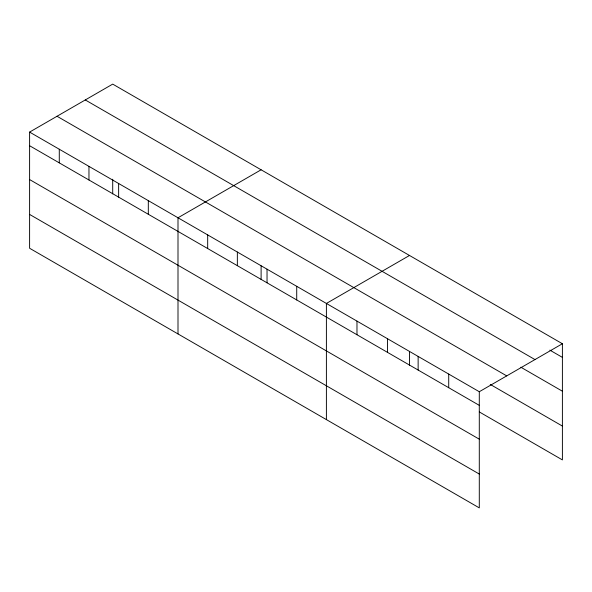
<?xml version="1.0" encoding="UTF-8"?>
<svg xmlns="http://www.w3.org/2000/svg" width="592" height="592" viewBox="0 0 592 592"><rect width="100%" height="100%" fill="white"/><g stroke="black" fill="none" stroke-linecap="round" stroke-linejoin="round"><path stroke-width="0.89" d="M479.291 439.19L479.291 391.726L29.6 132.097L29.6 248.255L479.291 507.884L479.291 439.19L29.6 179.561M479.291 411.921L562.4 459.903L562.4 343.745L112.709 84.116L29.6 132.097M261.109 169.793L178 217.775L178 333.932M409.501 255.47L326.399 303.452L326.399 419.61M479.291 391.726L562.4 343.745M549.857 350.131L562.4 357.376M85.285 99.952L534.976 359.581M520.842 367.218L562.4 391.208M57.024 116.261L506.715 375.89M490.265 384.423L562.4 426.07M29.6 145.728L479.291 405.357M29.6 214.422L479.291 474.051M448.714 374.07L448.714 387.701M418.137 356.414L418.137 370.044M409.501 351.515L409.501 365.227M387.553 338.765L387.553 352.388M356.976 321.108L356.976 334.739M296.718 286.313L296.718 299.944M267.036 269.182L267.036 282.813M261.109 265.838L261.109 279.55M237.355 252.044L237.355 265.675M207.681 234.913L207.681 248.536M148.318 200.636L148.318 214.267M118.637 183.505L118.637 197.136M112.709 179.243L112.709 193.873M88.963 166.367L88.963 179.998M59.281 149.236L59.281 162.859"/></g></svg>
